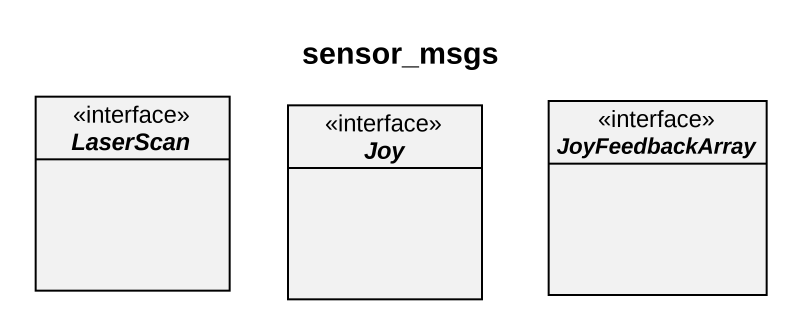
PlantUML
@startuml
title sensor_msgs
hide circle
hide empty members
interface LaserScan <<interface>>
interface Joy <<interface>>
interface JoyFeedbackArray <<interface>>
@enduml
